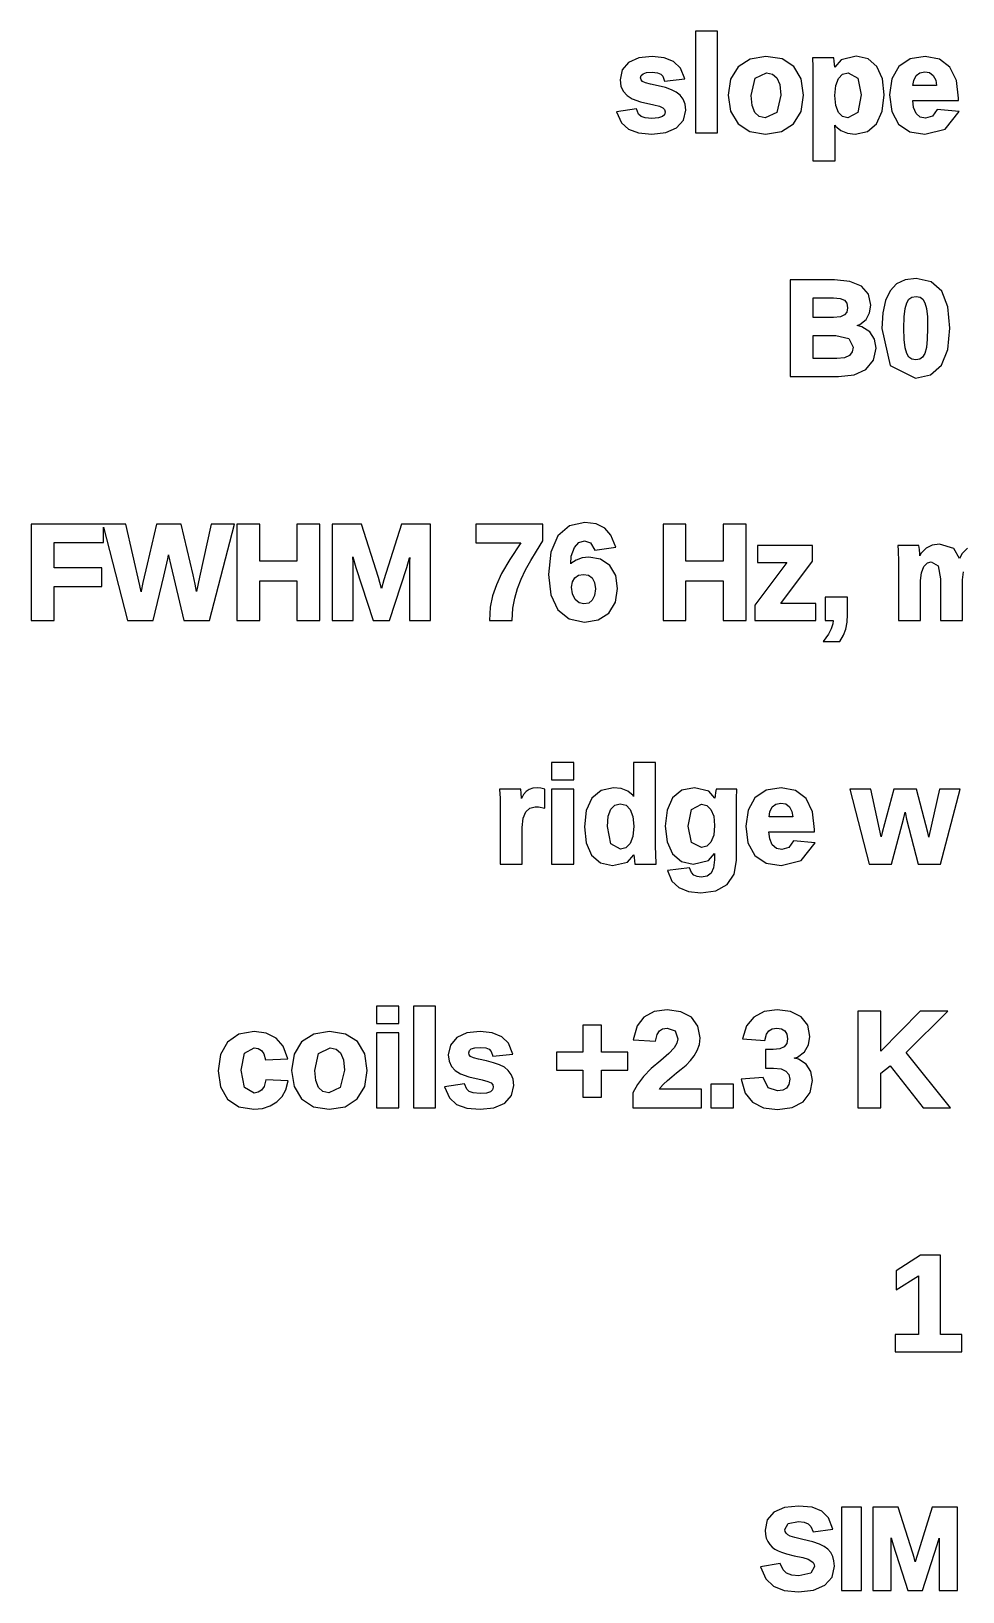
# Model space of a CAD drawing. Header units: metres. Extents: x 7 to 143, y 7 to 53.
# Drawn here: x 7.32 to 34.07, y 8.08 to 52.89 of the extents above; entities that cross this region are included whole.
import ezdxf

# ---------------------------------------------------------------- set-up
doc = ezdxf.new("R2010")
doc.units = ezdxf.units.M

msp = doc.modelspace()

# ---------------------------------------------------------------- linework, layer by layer
for p, q in [((27.0259, 52.8939), (26.3923, 52.8939)), ((26.3923, 52.8939), (26.3923, 49.9761)), ((27.0259, 49.9761), (27.0259, 52.8939)), ((24.4734, 51.9973), (24.2876, 51.7825)), ((24.7647, 52.1282), (24.4734, 51.9973)), ((25.1466, 52.1707), (24.7647, 52.1282)), ((25.4897, 52.1338), (25.1466, 52.1707)), ((25.7641, 52.0206), (25.4897, 52.1338)), ((25.9596, 51.8325), (25.7641, 52.0206)), ((27.9609, 52.0952), (27.6145, 51.8704)), ((28.4163, 52.1692), (27.9609, 52.0952)), ((28.878, 52.0978), (28.4163, 52.1692)), ((29.2214, 51.88), (28.878, 52.0978)), ((30.3626, 52.1306), (29.7493, 52.1306)), ((29.7493, 52.1306), (29.7635, 51.8693)), ((30.3789, 52.0362), (30.3626, 52.1306)), ((30.3865, 51.9492), (30.3789, 52.0362)), ((30.5786, 52.0749), (30.3906, 51.8655)), ((31.0074, 52.1755), (30.5786, 52.0749)), ((31.3495, 52.1013), (31.0074, 52.1755)), ((31.6053, 51.8784), (31.3495, 52.1013)), ((32.5563, 52.0977), (32.2324, 51.8801)), ((32.9864, 52.1693), (32.5563, 52.0977)), ((33.397, 52.0921), (32.9864, 52.1693)), ((33.7017, 51.8576), (33.397, 52.0921)), ((24.2876, 51.7825), (24.2263, 51.4999)), ((24.8183, 51.5543), (24.8356, 51.6255)), ((24.8311, 51.4983), (24.8183, 51.5543)), ((24.8356, 51.6255), (24.8872, 51.6724)), ((24.8872, 51.6724), (24.9897, 51.7038)), ((24.9897, 51.7038), (25.1462, 51.7152)), ((25.1462, 51.7152), (25.3024, 51.7008)), ((25.3024, 51.7008), (25.4007, 51.6614)), ((25.4007, 51.6614), (25.4586, 51.5994)), ((25.4586, 51.5994), (25.5079, 51.4628)), ((26.0859, 51.5232), (25.9596, 51.8325)), ((27.6145, 51.8704), (27.3983, 51.5154)), ((27.9885, 51.0519), (28.1028, 51.5431)), ((28.1028, 51.5431), (28.4305, 51.6997)), ((28.4305, 51.6997), (28.6023, 51.6644)), ((28.6023, 51.6644), (28.73, 51.5565)), ((28.73, 51.5565), (28.8122, 51.3591)), ((29.4312, 51.5268), (29.2214, 51.88)), ((29.7635, 51.8693), (29.7673, 51.6078)), ((29.7673, 51.6078), (29.7673, 49.1692)), ((30.3906, 51.8655), (30.3865, 51.9492)), ((30.4206, 51.3333), (30.4992, 51.5403)), ((30.4992, 51.5403), (30.6198, 51.6623)), ((30.6198, 51.6623), (30.775, 51.7008)), ((30.775, 51.7008), (31.0551, 51.5484)), ((31.0551, 51.5484), (31.1542, 51.0627)), ((31.7611, 51.5267), (31.6053, 51.8784)), ((32.2324, 51.8801), (32.0324, 51.5293)), ((32.6594, 51.4794), (32.7286, 51.6193)), ((32.7286, 51.6193), (32.8335, 51.703)), ((32.8335, 51.703), (32.9782, 51.7315)), ((32.9782, 51.7315), (33.1158, 51.7045)), ((33.1158, 51.7045), (33.2202, 51.625)), ((33.2202, 51.625), (33.2934, 51.4863)), ((33.8856, 51.4779), (33.7017, 51.8576)), ((24.2263, 51.4999), (24.249, 51.3194)), ((24.249, 51.3194), (24.3174, 51.1688)), ((24.3174, 51.1688), (24.4285, 51.047)), ((24.8708, 51.4538), (24.8311, 51.4983)), ((24.9555, 51.4126), (24.8708, 51.4538)), ((25.0977, 51.3754), (24.9555, 51.4126)), ((25.3251, 51.3253), (25.0977, 51.3754)), ((25.5283, 51.2731), (25.3251, 51.3253)), ((25.5079, 51.4628), (26.0859, 51.5232)), ((25.7021, 51.2142), (25.5283, 51.2731)), ((25.8415, 51.143), (25.7021, 51.2142)), ((25.9518, 51.0536), (25.8415, 51.143)), ((27.3983, 51.5154), (27.3272, 51.0553)), ((28.8122, 51.3591), (28.8406, 51.0587)), ((29.4999, 51.055), (29.4312, 51.5268)), ((30.3934, 51.0477), (30.4206, 51.3333)), ((31.8119, 51.0628), (31.7611, 51.5267)), ((32.0324, 51.5293), (31.967, 51.063)), ((32.639, 51.335), (32.6594, 51.4794)), ((33.3195, 51.335), (32.639, 51.335)), ((33.2934, 51.4863), (33.3195, 51.335)), ((33.9453, 50.9689), (33.8856, 51.4779)), ((24.6949, 50.6642), (24.1224, 50.5784)), ((24.4285, 51.047), (24.5779, 50.952)), ((24.5779, 50.952), (24.8172, 50.8692)), ((24.7607, 50.513), (24.6949, 50.6642)), ((24.8172, 50.8692), (25.1973, 50.7827)), ((25.1973, 50.7827), (25.3608, 50.7397)), ((25.3608, 50.7397), (25.459, 50.6926)), ((25.459, 50.6926), (25.5056, 50.6413)), ((25.5056, 50.6413), (25.5206, 50.577)), ((26.0384, 50.9405), (25.9518, 51.0536)), ((26.094, 50.7988), (26.0384, 50.9405)), ((26.1125, 50.6231), (26.094, 50.7988)), ((27.3272, 51.0553), (27.3983, 50.5935)), ((28.0167, 50.7647), (27.9885, 51.0519)), ((28.0988, 50.5612), (28.0167, 50.7647)), ((28.8406, 51.0587), (28.725, 50.5632)), ((29.4279, 50.5921), (29.4999, 51.055)), ((30.4206, 50.7647), (30.3934, 51.0477)), ((30.499, 50.562), (30.4206, 50.7647)), ((31.1542, 51.0627), (31.054, 50.5628)), ((31.7589, 50.5934), (31.8119, 51.0628)), ((31.967, 51.063), (32.0313, 50.5838)), ((32.6543, 50.7006), (32.6332, 50.9008)), ((32.6332, 50.9008), (33.9453, 50.9008)), ((32.7298, 50.5286), (32.6543, 50.7006)), ((33.3371, 50.6424), (33.2048, 50.45)), ((33.9617, 50.5882), (33.3371, 50.6424)), ((33.9453, 50.9008), (33.9453, 50.9689)), ((24.1224, 50.5784), (24.2659, 50.2631)), ((24.2659, 50.2631), (24.468, 50.0784)), ((24.829, 50.4457), (24.7607, 50.513)), ((24.9462, 50.4059), (24.829, 50.4457)), ((25.1429, 50.3915), (24.9462, 50.4059)), ((25.3269, 50.405), (25.1429, 50.3915)), ((25.4433, 50.4424), (25.3269, 50.405)), ((25.5013, 50.4975), (25.4433, 50.4424)), ((25.5206, 50.577), (25.5013, 50.4975)), ((25.8477, 50.1166), (26.0467, 50.3362)), ((26.0467, 50.3362), (26.1125, 50.6231)), ((27.3983, 50.5935), (27.6144, 50.2374)), ((27.6144, 50.2374), (27.9578, 50.0118)), ((28.2258, 50.4434), (28.0988, 50.5612)), ((28.3935, 50.4053), (28.2258, 50.4434)), ((28.725, 50.5632), (28.3935, 50.4053)), ((28.8601, 50.0114), (29.2088, 50.2362)), ((29.2088, 50.2362), (29.4279, 50.5921)), ((30.4008, 50.0074), (30.3986, 50.1913)), ((30.3986, 50.1913), (30.4177, 50.1627)), ((30.6185, 50.4433), (30.499, 50.562)), ((30.7709, 50.4059), (30.6185, 50.4433)), ((31.054, 50.5628), (30.7709, 50.4059)), ((31.3297, 50.0118), (31.5964, 50.2373)), ((31.5964, 50.2373), (31.7589, 50.5934)), ((32.0313, 50.5838), (32.2282, 50.2279)), ((32.2282, 50.2279), (32.5495, 50.0093)), ((32.846, 50.4297), (32.7298, 50.5286)), ((33.0035, 50.3965), (32.846, 50.4297)), ((33.2048, 50.45), (33.0035, 50.3965)), ((33.5628, 50.0834), (33.9617, 50.5882)), ((24.468, 50.0784), (24.7581, 49.9724)), ((24.7581, 49.9724), (25.1434, 49.9379)), ((25.1434, 49.9379), (25.5402, 49.9818)), ((25.5402, 49.9818), (25.8477, 50.1166)), ((26.3923, 49.9761), (27.0259, 49.9761)), ((27.9578, 50.0118), (28.405, 49.9375)), ((28.405, 49.9375), (28.8601, 50.0114)), ((30.4008, 49.1692), (30.4008, 50.0074)), ((30.4177, 50.1627), (30.5711, 50.0386)), ((30.5711, 50.0386), (30.7587, 49.9628)), ((30.7587, 49.9628), (30.9759, 49.9376)), ((30.9759, 49.9376), (31.3297, 50.0118)), ((32.5495, 50.0093), (32.9803, 49.9371)), ((32.9803, 49.9371), (33.5628, 50.0834)), ((29.7673, 49.1692), (30.4008, 49.1692)), ((30.3877, 45.7515), (29.1106, 45.7515)), ((29.1106, 45.7515), (29.1106, 42.9761)), ((30.8278, 45.708), (30.3877, 45.7515)), ((31.1563, 45.5734), (30.8278, 45.708)), ((32.4191, 45.754), (32.1698, 45.6384)), ((32.7332, 45.792), (32.4191, 45.754)), ((33.1657, 45.7016), (32.7332, 45.792)), ((31.3615, 45.3445), (31.1563, 45.5734)), ((31.4291, 45.0309), (31.3615, 45.3445)), ((31.9816, 45.4416), (31.8499, 45.1652)), ((32.1698, 45.6384), (31.9816, 45.4416)), ((32.6041, 45.2534), (32.7271, 45.2729)), ((32.7271, 45.2729), (32.842, 45.2538)), ((33.4684, 45.4267), (33.1657, 45.7016)), ((33.6403, 44.979), (33.4684, 45.4267)), ((29.7707, 44.673), (29.7707, 45.2356)), ((29.7707, 45.2356), (30.3563, 45.2356)), ((30.3563, 45.2356), (30.545, 45.2176)), ((30.545, 45.2176), (30.6694, 45.1679)), ((30.6694, 45.1679), (30.739, 45.0854)), ((30.7406, 44.8299), (30.6754, 44.7462)), ((30.739, 45.0854), (30.7635, 44.9534)), ((30.7635, 44.9534), (30.7406, 44.8299)), ((31.3949, 44.8031), (31.4291, 45.0309)), ((31.8499, 45.1652), (31.7723, 44.8077)), ((32.3891, 44.6902), (32.4148, 44.9299)), ((32.4148, 44.9299), (32.459, 45.0951)), ((32.459, 45.0951), (32.5204, 45.198)), ((32.5204, 45.198), (32.6041, 45.2534)), ((32.842, 45.2538), (32.9213, 45.1995)), ((32.9213, 45.1995), (32.9811, 45.0968)), ((32.9811, 45.0968), (33.0254, 44.9308)), ((33.0254, 44.9308), (33.0518, 44.6904)), ((33.6965, 44.3646), (33.6403, 44.979)), ((30.3601, 44.673), (29.7707, 44.673)), ((30.5543, 44.6925), (30.3601, 44.673)), ((30.6754, 44.7462), (30.5543, 44.6925)), ((31.0413, 44.442), (31.1178, 44.4694)), ((31.1736, 44.4097), (31.0413, 44.442)), ((31.1178, 44.4694), (31.2913, 44.6124)), ((31.3981, 44.2653), (31.1736, 44.4097)), ((31.2913, 44.6124), (31.3949, 44.8031)), ((31.7723, 44.8077), (31.7465, 44.3607)), ((32.3804, 44.3645), (32.3891, 44.6902)), ((32.3896, 44.042), (32.3804, 44.3645)), ((33.0608, 44.3646), (33.0516, 44.0504)), ((33.0518, 44.6904), (33.0608, 44.3646)), ((33.6371, 43.757), (33.6965, 44.3646)), ((29.7707, 43.492), (29.7707, 44.159)), ((29.7707, 44.159), (30.4251, 44.159)), ((30.4251, 44.159), (30.8006, 44.0718)), ((30.8006, 44.0718), (30.918, 43.8261)), ((31.5371, 44.0548), (31.3981, 44.2653)), ((31.583, 43.7885), (31.5371, 44.0548)), ((31.7465, 44.3607), (31.983, 43.2982)), ((32.4167, 43.8017), (32.3896, 44.042)), ((33.0516, 44.0504), (33.0245, 43.8121)), ((30.4492, 43.492), (29.7707, 43.492)), ((30.6717, 43.5153), (30.4492, 43.492)), ((30.8136, 43.58), (30.6717, 43.5153)), ((30.892, 43.6827), (30.8136, 43.58)), ((30.918, 43.8261), (30.892, 43.6827)), ((31.5101, 43.4434), (31.583, 43.7885)), ((32.4619, 43.635), (32.4167, 43.8017)), ((32.5225, 43.5321), (32.4619, 43.635)), ((32.6031, 43.4776), (32.5225, 43.5321)), ((32.7194, 43.4585), (32.6031, 43.4776)), ((32.8346, 43.4786), (32.7194, 43.4585)), ((32.9164, 43.5363), (32.8346, 43.4786)), ((32.9788, 43.6435), (32.9164, 43.5363)), ((33.0245, 43.8121), (32.9788, 43.6435)), ((33.4557, 43.3081), (33.6371, 43.757)), ((30.5021, 42.9761), (30.9457, 43.0272)), ((30.9457, 43.0272), (31.2896, 43.1846)), ((31.2896, 43.1846), (31.5101, 43.4434)), ((31.983, 43.2982), (32.7092, 42.9356)), ((32.7092, 42.9356), (33.1464, 43.0294)), ((33.1464, 43.0294), (33.4557, 43.3081)), ((29.1106, 42.9761), (30.5021, 42.9761)), ((10.0365, 38.7436), (7.31523, 38.7436)), ((7.31523, 38.7436), (7.31523, 35.9683)), ((9.38806, 38.2107), (9.38806, 38.6511)), ((9.38806, 38.6511), (10.0792, 35.9683)), ((10.4327, 36.9763), (10.0365, 38.7436)), ((10.9137, 38.7436), (10.6458, 37.5938)), ((11.6195, 38.7436), (10.9137, 38.7436)), ((11.9668, 37.2803), (11.6195, 38.7436)), ((12.4834, 38.7436), (12.1522, 37.2162)), ((12.439, 35.9683), (13.156, 38.7436)), ((13.156, 38.7436), (12.4834, 38.7436)), ((13.8797, 38.7436), (13.2195, 38.7436)), ((13.2195, 38.7436), (13.2195, 35.9683)), ((13.8797, 37.6784), (13.8797, 38.7436)), ((15.6057, 38.7436), (14.9455, 38.7436)), ((14.9455, 38.7436), (14.9455, 37.6784)), ((15.6057, 35.9683), (15.6057, 38.7436)), ((16.7987, 38.7436), (15.9622, 38.7436)), ((15.9622, 38.7436), (15.9622, 35.9683)), ((17.2885, 37.2119), (16.7987, 38.7436)), ((17.9483, 38.7436), (17.4452, 37.1375)), ((18.7812, 38.7436), (17.9483, 38.7436)), ((18.7812, 35.9683), (18.7812, 38.7436)), ((22.0125, 38.7436), (20.0878, 38.7436)), ((20.0878, 38.7436), (20.0878, 38.205)), ((22.0125, 38.2558), (22.0125, 38.7436)), ((22.7721, 38.6892), (22.4411, 38.402)), ((23.2161, 38.7841), (22.7721, 38.6892)), ((23.5367, 38.7446), (23.2161, 38.7841)), ((23.7856, 38.6241), (23.5367, 38.7446)), ((23.9657, 38.4187), (23.7856, 38.6241)), ((26.1204, 38.7436), (25.4602, 38.7436)), ((25.4602, 38.7436), (25.4602, 35.9683)), ((26.1204, 37.6784), (26.1204, 38.7436)), ((27.8463, 38.7436), (27.1862, 38.7436)), ((27.1862, 38.7436), (27.1862, 37.6784)), ((27.8463, 35.9683), (27.8463, 38.7436)), ((7.97539, 37.4828), (7.97539, 38.2107)), ((7.97539, 38.2107), (9.38806, 38.2107)), ((20.0878, 38.205), (21.3738, 38.205)), ((21.3738, 38.205), (21.0571, 37.7276)), ((21.8298, 37.9636), (22.0125, 38.2558)), ((22.4411, 38.402), (22.2406, 37.9342)), ((22.9139, 38.0715), (23.0428, 38.2141)), ((23.0428, 38.2141), (23.2059, 38.2598)), ((23.2059, 38.2598), (23.3795, 38.2042)), ((23.3795, 38.2042), (23.5036, 37.9939)), ((24.1031, 38.0776), (23.9657, 38.4187)), ((29.7535, 38.1227), (28.1763, 38.1227)), ((28.1763, 38.1227), (28.1763, 37.6372)), ((29.7535, 37.6744), (29.7535, 38.1227)), ((32.8123, 38.1227), (32.2051, 38.1227)), ((32.2051, 38.1227), (32.2138, 37.9806)), ((32.8235, 38.0107), (32.8123, 38.1227)), ((33.192, 38.1344), (33.0154, 38.0473)), ((33.4013, 38.1636), (33.192, 38.1344)), ((33.8092, 38.0428), (33.4013, 38.1636)), ((11.1203, 37.2471), (11.2358, 37.7478)), ((11.2358, 37.7478), (11.2587, 37.8592)), ((11.2587, 37.8592), (11.2628, 37.8357)), ((11.2628, 37.8357), (11.3243, 37.5547)), ((14.9455, 37.6784), (13.8797, 37.6784)), ((16.5596, 37.6404), (16.5555, 37.8)), ((16.5555, 37.8), (16.6422, 37.4961)), ((18.1011, 37.4959), (18.1836, 37.7757)), ((18.1836, 37.7757), (18.1858, 37.7839)), ((18.1839, 37.6953), (18.1837, 37.6399)), ((18.1847, 37.7511), (18.1839, 37.6953)), ((18.1858, 37.7839), (18.1847, 37.7511)), ((21.0571, 37.7276), (20.8224, 37.3238)), ((21.5159, 37.4263), (21.6647, 37.6921)), ((21.6647, 37.6921), (21.8298, 37.9636)), ((22.2406, 37.9342), (22.175, 37.294)), ((22.8102, 37.6028), (22.8273, 37.8171)), ((22.962, 37.7094), (22.8152, 37.6091)), ((22.8273, 37.8171), (22.9139, 38.0715)), ((23.1356, 37.7705), (22.962, 37.7094)), ((23.3302, 37.7909), (23.1356, 37.7705)), ((23.6693, 37.7308), (23.3302, 37.7909)), ((23.5036, 37.9939), (24.1031, 38.0776)), ((23.9338, 37.5473), (23.6693, 37.7308)), ((27.1862, 37.6784), (26.1204, 37.6784)), ((28.8426, 36.4575), (29.7535, 37.6744)), ((32.2138, 37.9806), (32.2187, 37.8813)), ((32.2187, 37.8813), (32.2222, 37.763)), ((32.2222, 37.763), (32.2234, 37.6128)), ((32.8322, 37.883), (32.8235, 38.0107)), ((32.8348, 37.8338), (32.8322, 37.883)), ((32.8696, 37.8976), (32.8348, 37.8338)), ((33.0154, 38.0473), (32.8696, 37.8976)), ((33.052, 37.6263), (33.1647, 37.6581)), ((33.1647, 37.6581), (33.3603, 37.5448)), ((33.9742, 37.7558), (33.8092, 38.0428)), ((34.0549, 37.9003), (33.9742, 37.7558)), ((34.2016, 38.0495), (34.0549, 37.9003)), ((9.34439, 37.4828), (7.97539, 37.4828)), ((9.34439, 36.9499), (9.34439, 37.4828)), ((10.6458, 37.5938), (10.5257, 37.0627)), ((10.8222, 35.9683), (11.1203, 37.2471)), ((11.3243, 37.5547), (11.6961, 35.9683)), ((12.0208, 37.0188), (11.9668, 37.2803)), ((12.1522, 37.2162), (12.058, 36.8073)), ((16.5596, 35.9683), (16.5596, 37.6404)), ((16.6422, 37.4961), (17.1359, 35.9683)), ((17.3307, 37.0662), (17.2885, 37.2119)), ((17.6074, 35.9683), (18.1011, 37.4959)), ((18.1837, 37.6399), (18.1837, 35.9683)), ((20.8224, 37.3238), (20.6747, 36.9984)), ((21.3875, 37.1594), (21.5159, 37.4263)), ((22.175, 37.294), (22.2398, 36.7093)), ((22.8152, 37.6091), (22.8102, 37.6028)), ((22.8598, 37.0856), (22.9288, 37.1992)), ((22.9288, 37.1992), (23.035, 37.2718)), ((23.035, 37.2718), (23.1745, 37.2966)), ((23.1745, 37.2966), (23.319, 37.2701)), ((23.319, 37.2701), (23.4255, 37.1931)), ((24.1008, 37.2608), (23.9338, 37.5473)), ((24.1556, 36.8934), (24.1008, 37.2608)), ((29.015, 37.6372), (28.0984, 36.4128)), ((28.1763, 37.6372), (29.015, 37.6372)), ((32.2234, 37.6128), (32.2234, 35.9683)), ((32.857, 37.1169), (32.8813, 37.3451)), ((32.8813, 37.3451), (32.9514, 37.5193)), ((32.9514, 37.5193), (33.052, 37.6263)), ((33.3603, 37.5448), (33.4329, 37.1661)), ((34.0627, 37.1409), (34.0933, 37.3678)), ((7.97539, 36.9499), (9.34439, 36.9499)), ((7.97539, 35.9683), (7.97539, 36.9499)), ((10.4705, 36.7956), (10.4327, 36.9763)), ((10.4746, 36.8161), (10.4705, 36.7956)), ((10.5257, 37.0627), (10.4746, 36.8161)), ((12.058, 36.8073), (12.0208, 37.0188)), ((13.8797, 37.1151), (14.9455, 37.1151)), ((13.8797, 35.9683), (13.8797, 37.1151)), ((14.9455, 37.1151), (14.9455, 35.9683)), ((17.3758, 36.8885), (17.3307, 37.0662)), ((17.4452, 37.1375), (17.3758, 36.8885)), ((20.6747, 36.9984), (20.5661, 36.6779)), ((21.2015, 36.6116), (21.282, 36.8889)), ((21.282, 36.8889), (21.3875, 37.1594)), ((22.8359, 36.9346), (22.8598, 37.0856)), ((22.8617, 36.7364), (22.8359, 36.9346)), ((23.4255, 37.1931), (23.4948, 37.0638)), ((23.4948, 37.0638), (23.5191, 36.8783)), ((23.5191, 36.8783), (23.4958, 36.6915)), ((24.093, 36.4947), (24.1556, 36.8934)), ((26.1204, 37.1151), (27.1862, 37.1151)), ((26.1204, 35.9683), (26.1204, 37.1151)), ((27.1862, 37.1151), (27.1862, 35.9683)), ((32.857, 35.9683), (32.857, 37.1169)), ((33.4329, 37.1661), (33.4329, 35.9683)), ((34.0627, 35.9683), (34.0627, 37.1409)), ((20.4992, 36.3537), (20.4736, 35.9683)), ((20.5661, 36.6779), (20.4992, 36.3537)), ((21.1307, 35.9683), (21.1505, 36.3232)), ((21.1505, 36.3232), (21.2015, 36.6116)), ((22.2398, 36.7093), (22.4383, 36.28)), ((22.9372, 36.5796), (22.8617, 36.7364)), ((23.0487, 36.4801), (22.9372, 36.5796)), ((23.1888, 36.4473), (23.0487, 36.4801)), ((23.3267, 36.4748), (23.1888, 36.4473)), ((23.4291, 36.5564), (23.3267, 36.4748)), ((23.4958, 36.6915), (23.4291, 36.5564)), ((23.9023, 36.1873), (24.093, 36.4947)), ((28.0984, 36.4128), (28.0984, 35.9683)), ((29.8465, 36.4575), (28.8426, 36.4575)), ((29.8465, 35.9683), (29.8465, 36.4575)), ((30.7619, 36.6474), (30.1131, 36.6474)), ((30.1131, 36.6474), (30.1131, 35.9683)), ((30.7619, 36.1422), (30.7619, 36.6474)), ((7.31523, 35.9683), (7.97539, 35.9683)), ((10.0792, 35.9683), (10.8222, 35.9683)), ((11.6961, 35.9683), (12.439, 35.9683)), ((13.2195, 35.9683), (13.8797, 35.9683)), ((14.9455, 35.9683), (15.6057, 35.9683)), ((15.9622, 35.9683), (16.5596, 35.9683)), ((17.1359, 35.9683), (17.6074, 35.9683)), ((18.1837, 35.9683), (18.7812, 35.9683)), ((20.4736, 35.9683), (21.1307, 35.9683)), ((22.4383, 36.28), (22.7653, 36.0165)), ((22.7653, 36.0165), (23.2041, 35.9295)), ((23.2041, 35.9295), (23.5992, 35.9933)), ((23.5992, 35.9933), (23.9023, 36.1873)), ((25.4602, 35.9683), (26.1204, 35.9683)), ((27.1862, 35.9683), (27.8463, 35.9683)), ((28.0984, 35.9683), (29.8465, 35.9683)), ((30.1131, 35.9683), (30.3518, 35.9683)), ((30.3414, 35.8807), (30.2916, 35.7322)), ((30.3518, 35.9683), (30.3414, 35.8807)), ((30.7117, 35.7274), (30.7495, 35.9228)), ((30.7495, 35.9228), (30.7619, 36.1422)), ((32.2234, 35.9683), (32.857, 35.9683)), ((33.4329, 35.9683), (34.0627, 35.9683)), ((30.2144, 35.584), (30.0581, 35.3663)), ((30.2916, 35.7322), (30.2144, 35.584)), ((30.5352, 35.3663), (30.6453, 35.5507)), ((30.6453, 35.5507), (30.7117, 35.7274)), ((30.0581, 35.3663), (30.5352, 35.3663)), ((22.8953, 31.8939), (22.2617, 31.8939)), ((22.2617, 31.8939), (22.2617, 31.4008)), ((22.8953, 31.4008), (22.8953, 31.8939)), ((25.2491, 31.8939), (24.6156, 31.8939)), ((24.6156, 31.8939), (24.6156, 31.0936)), ((25.2491, 29.4742), (25.2491, 31.8939)), ((22.2617, 31.4008), (22.8953, 31.4008)), ((21.3729, 31.1306), (20.7656, 31.1306)), ((20.7656, 31.1306), (20.7741, 30.9839)), ((20.7741, 30.9839), (20.779, 30.8788)), ((21.384, 31.0154), (21.3729, 31.1306)), ((21.3926, 30.8754), (21.384, 31.0154)), ((21.457, 30.9753), (21.3934, 30.8578)), ((21.5311, 31.0611), (21.457, 30.9753)), ((21.6199, 31.1228), (21.5311, 31.0611)), ((21.7261, 31.159), (21.6199, 31.1228)), ((21.8511, 31.1706), (21.7261, 31.159)), ((21.9532, 31.1628), (21.8511, 31.1706)), ((22.0667, 31.1294), (21.9532, 31.1628)), ((22.0667, 30.5862), (22.0667, 31.1294)), ((22.8953, 31.1306), (22.2617, 31.1306)), ((22.2617, 31.1306), (22.2617, 28.9761)), ((22.8953, 28.9761), (22.8953, 31.1306)), ((23.6873, 31.0954), (23.4201, 30.8714)), ((24.0423, 31.1691), (23.6873, 31.0954)), ((24.2603, 31.1447), (24.0423, 31.1691)), ((24.4471, 31.0711), (24.2603, 31.1447)), ((24.5994, 30.9479), (24.4471, 31.0711)), ((24.6176, 30.9202), (24.5994, 30.9479)), ((24.6156, 31.0936), (24.6176, 30.9202)), ((26.0049, 31.0986), (25.7372, 30.8783)), ((26.3694, 31.1716), (26.0049, 31.0986)), ((26.7749, 31.0727), (26.3694, 31.1716)), ((26.9532, 30.8677), (26.7749, 31.0727)), ((26.9574, 30.9344), (26.9532, 30.8677)), ((26.9664, 31.0315), (26.9574, 30.9344)), ((26.9829, 31.1306), (26.9664, 31.0315)), ((27.5823, 31.1306), (26.9829, 31.1306)), ((27.5718, 30.8586), (27.5823, 31.1306)), ((28.4257, 31.0977), (28.1018, 30.8801)), ((28.8558, 31.1693), (28.4257, 31.0977)), ((29.2664, 31.0921), (28.8558, 31.1693)), ((29.571, 30.8576), (29.2664, 31.0921)), ((31.4325, 31.1306), (30.8262, 31.1306)), ((30.8262, 31.1306), (31.3838, 28.9761)), ((31.7282, 29.7568), (31.4325, 31.1306)), ((32.0885, 31.1306), (31.7555, 29.8847)), ((32.7371, 31.1306), (32.0885, 31.1306)), ((33.0622, 29.885), (32.7371, 31.1306)), ((33.4008, 31.1306), (33.0958, 29.7716)), ((33.9994, 31.1306), (33.4008, 31.1306)), ((33.4339, 28.9761), (33.9994, 31.1306)), ((20.779, 30.8788), (20.7826, 30.7522)), ((20.7826, 30.7522), (20.7838, 30.5979)), ((20.7838, 30.5979), (20.7838, 28.9761)), ((21.3934, 30.8578), (21.3926, 30.8754)), ((21.4441, 30.3002), (21.5203, 30.4833)), ((21.5203, 30.4833), (21.6355, 30.588)), ((21.6355, 30.588), (21.7928, 30.6239)), ((21.7928, 30.6239), (21.8892, 30.6174)), ((21.8892, 30.6174), (22.0667, 30.5862)), ((23.2576, 30.5177), (23.2045, 30.0516)), ((23.4201, 30.8714), (23.2576, 30.5177)), ((23.8865, 30.3519), (23.9588, 30.5546)), ((23.9588, 30.5546), (24.0726, 30.6669)), ((24.0726, 30.6669), (24.2345, 30.7045)), ((24.2345, 30.7045), (24.3997, 30.6656)), ((24.3997, 30.6656), (24.5193, 30.5484)), ((24.5193, 30.5484), (24.5963, 30.3473)), ((25.5767, 30.5298), (25.5243, 30.0705)), ((25.7372, 30.8783), (25.5767, 30.5298)), ((26.1821, 30.0705), (26.282, 30.55)), ((26.282, 30.55), (26.565, 30.7009)), ((26.565, 30.7009), (26.7181, 30.6642)), ((26.7181, 30.6642), (26.8375, 30.548)), ((26.8375, 30.548), (26.9157, 30.352)), ((27.569, 30.6059), (27.5718, 30.8586)), ((27.569, 29.0848), (27.569, 30.6059)), ((27.9018, 30.5293), (27.8364, 30.063)), ((28.1018, 30.8801), (27.9018, 30.5293)), ((28.5084, 30.335), (28.5288, 30.4794)), ((28.5288, 30.4794), (28.598, 30.6193)), ((28.598, 30.6193), (28.7029, 30.703)), ((28.7029, 30.703), (28.8476, 30.7315)), ((28.8476, 30.7315), (28.9852, 30.7045)), ((28.9852, 30.7045), (29.0896, 30.625)), ((29.0896, 30.625), (29.1628, 30.4863)), ((29.1628, 30.4863), (29.1889, 30.335)), ((29.755, 30.4779), (29.571, 30.8576)), ((29.8147, 29.9689), (29.755, 30.4779)), ((21.4174, 30.0318), (21.4441, 30.3002)), ((21.4174, 28.9761), (21.4174, 30.0318)), ((23.2045, 30.0516), (23.2549, 29.591)), ((23.8616, 30.0543), (23.8865, 30.3519)), ((23.9605, 29.5599), (23.8616, 30.0543)), ((24.623, 30.0648), (24.5951, 29.7738)), ((24.5963, 30.3473), (24.623, 30.0648)), ((25.5243, 30.0705), (25.5752, 29.6137)), ((26.2809, 29.601), (26.1821, 30.0705)), ((26.9157, 30.352), (26.9428, 30.0817)), ((26.9428, 30.0817), (26.9157, 29.8043)), ((27.8364, 30.063), (27.9007, 29.5838)), ((29.1889, 30.335), (28.5084, 30.335)), ((32.0249, 28.9761), (32.3653, 30.2635)), ((32.3653, 30.2635), (32.4123, 30.4657)), ((32.4123, 30.4657), (32.4222, 30.4169)), ((32.4222, 30.4169), (32.4562, 30.2674)), ((32.4562, 30.2674), (32.7927, 28.9761)), ((23.2549, 29.591), (23.409, 29.2381)), ((24.5951, 29.7738), (24.5146, 29.5658)), ((25.5752, 29.6137), (25.7312, 29.2687)), ((26.5612, 29.4532), (26.2809, 29.601)), ((26.8375, 29.6061), (26.7173, 29.4901)), ((26.9157, 29.8043), (26.8375, 29.6061)), ((27.9007, 29.5838), (28.0976, 29.2279)), ((28.5237, 29.7006), (28.5026, 29.9008)), ((28.5026, 29.9008), (29.8147, 29.9008)), ((28.5992, 29.5286), (28.5237, 29.7006)), ((29.2065, 29.6424), (29.0742, 29.45)), ((29.8311, 29.5882), (29.2065, 29.6424)), ((29.4322, 29.0834), (29.8311, 29.5882)), ((29.8147, 29.9008), (29.8147, 29.9689)), ((31.7555, 29.8847), (31.7282, 29.7568)), ((33.0924, 29.7557), (33.0622, 29.885)), ((33.0958, 29.7716), (33.0924, 29.7557)), ((23.409, 29.2381), (23.6633, 29.0121)), ((24.2379, 29.406), (23.9605, 29.5599)), ((24.3924, 29.4442), (24.2379, 29.406)), ((24.5146, 29.5658), (24.3924, 29.4442)), ((24.4378, 29.036), (24.6242, 29.2436)), ((24.6242, 29.2436), (24.6301, 29.165)), ((24.6301, 29.165), (24.64, 29.0695)), ((25.2529, 29.269), (25.2491, 29.4742)), ((25.2668, 28.9761), (25.2529, 29.269)), ((25.7312, 29.2687), (25.9872, 29.0511)), ((26.7173, 29.4901), (26.5612, 29.4532)), ((26.7625, 29.0793), (26.9406, 29.2784)), ((26.9406, 29.2784), (26.9392, 29.2051)), ((26.9392, 29.2051), (26.9392, 29.0991)), ((28.0976, 29.2279), (28.4189, 29.0093)), ((28.7154, 29.4297), (28.5992, 29.5286)), ((28.8729, 29.3965), (28.7154, 29.4297)), ((29.0742, 29.45), (28.8729, 29.3965)), ((20.7838, 28.9761), (21.4174, 28.9761)), ((22.2617, 28.9761), (22.8953, 28.9761)), ((23.6633, 29.0121), (24.0051, 28.9369)), ((24.0051, 28.9369), (24.4378, 29.036)), ((24.64, 29.0695), (24.6555, 28.9761)), ((24.6555, 28.9761), (25.2668, 28.9761)), ((26.2256, 28.8714), (25.5887, 28.7966)), ((25.5887, 28.7966), (25.7151, 28.4904)), ((25.9872, 29.0511), (26.3289, 28.9787)), ((26.2814, 28.7345), (26.2256, 28.8714)), ((26.3464, 28.6645), (26.2814, 28.7345)), ((26.3289, 28.9787), (26.7625, 29.0793)), ((26.8463, 28.722), (26.7334, 28.6346)), ((26.9147, 28.8733), (26.8463, 28.722)), ((26.9392, 29.0991), (26.9147, 28.8733)), ((27.3049, 28.3882), (27.5044, 28.685)), ((27.5044, 28.685), (27.569, 29.0848)), ((28.4189, 29.0093), (28.8497, 28.9371)), ((28.8497, 28.9371), (29.4322, 29.0834)), ((31.3838, 28.9761), (32.0249, 28.9761)), ((32.7927, 28.9761), (33.4339, 28.9761)), ((25.7151, 28.4904), (25.9146, 28.3026)), ((25.9146, 28.3026), (26.1954, 28.1889)), ((26.4391, 28.6195), (26.3464, 28.6645)), ((26.5608, 28.6039), (26.4391, 28.6195)), ((26.7334, 28.6346), (26.5608, 28.6039)), ((26.9809, 28.2098), (27.3049, 28.3882)), ((26.1954, 28.1889), (26.5475, 28.1517)), ((26.5475, 28.1517), (26.9809, 28.2098)), ((17.8691, 24.8939), (17.2355, 24.8939)), ((17.2355, 24.8939), (17.2355, 24.4008)), ((17.8691, 24.4008), (17.8691, 24.8939)), ((18.9242, 24.8939), (18.2906, 24.8939)), ((18.2906, 24.8939), (18.2906, 21.9761)), ((18.9242, 21.9761), (18.9242, 24.8939)), ((25.2041, 24.7408), (24.9121, 24.5848)), ((25.5782, 24.7918), (25.2041, 24.7408)), ((25.9763, 24.7404), (25.5782, 24.7918)), ((26.2764, 24.5827), (25.9763, 24.7404)), ((28.3652, 24.7408), (28.0661, 24.5855)), ((28.7377, 24.7918), (28.3652, 24.7408)), ((29.1266, 24.7426), (28.7377, 24.7918)), ((29.4264, 24.5921), (29.1266, 24.7426)), ((31.7141, 24.7515), (31.054, 24.7515)), ((31.054, 24.7515), (31.054, 21.9761)), ((32.849, 24.7515), (31.7141, 23.6094)), ((31.7141, 23.6094), (31.7141, 24.7515)), ((32.4471, 23.5659), (33.6445, 24.7515)), ((33.6445, 24.7515), (32.849, 24.7515)), ((17.2355, 24.4008), (17.8691, 24.4008)), ((23.6915, 24.3565), (23.1624, 24.3565)), ((23.1624, 24.3565), (23.1624, 23.5818)), ((23.6915, 23.5818), (23.6915, 24.3565)), ((24.7138, 24.329), (24.6019, 23.9316)), ((24.9121, 24.5848), (24.7138, 24.329)), ((25.357, 24.1874), (25.4492, 24.2451)), ((25.4492, 24.2451), (25.5778, 24.2648)), ((25.5778, 24.2648), (25.8061, 24.1891)), ((26.4638, 24.3268), (26.2764, 24.5827)), ((26.525, 23.9914), (26.4638, 24.3268)), ((27.859, 24.3369), (27.7456, 23.9592)), ((28.0661, 24.5855), (27.859, 24.3369)), ((28.496, 24.187), (28.5961, 24.2452)), ((28.5961, 24.2452), (28.7285, 24.2654)), ((28.7285, 24.2654), (28.8663, 24.2446)), ((28.8663, 24.2446), (28.9608, 24.1858)), ((29.618, 24.3487), (29.4264, 24.5921)), ((29.6812, 24.0302), (29.618, 24.3487)), ((12.9524, 23.8693), (12.7498, 23.5109)), ((13.281, 24.095), (12.9524, 23.8693)), ((13.7167, 24.1691), (13.281, 24.095)), ((14.064, 24.1213), (13.7167, 24.1691)), ((14.3486, 23.9765), (14.064, 24.1213)), ((14.5544, 23.7455), (14.3486, 23.9765)), ((15.0827, 23.8704), (14.8665, 23.5154)), ((15.4291, 24.0952), (15.0827, 23.8704)), ((15.8845, 24.1692), (15.4291, 24.0952)), ((16.3462, 24.0978), (15.8845, 24.1692)), ((16.6896, 23.88), (16.3462, 24.0978)), ((16.8994, 23.5268), (16.6896, 23.88)), ((17.8691, 24.1306), (17.2355, 24.1306)), ((17.2355, 24.1306), (17.2355, 21.9761)), ((17.8691, 21.9761), (17.8691, 24.1306)), ((19.3532, 23.7825), (19.2919, 23.4999)), ((19.539, 23.9973), (19.3532, 23.7825)), ((19.8303, 24.1282), (19.539, 23.9973)), ((20.2122, 24.1707), (19.8303, 24.1282)), ((20.5553, 24.1338), (20.2122, 24.1707)), ((20.8296, 24.0206), (20.5553, 24.1338)), ((21.0252, 23.8325), (20.8296, 24.0206)), ((21.1515, 23.5232), (21.0252, 23.8325)), ((24.6019, 23.9316), (25.2422, 23.8954)), ((25.2422, 23.8954), (25.2931, 24.0884)), ((25.2931, 24.0884), (25.357, 24.1874)), ((25.8577, 23.8406), (25.7799, 23.706)), ((25.8061, 24.1891), (25.8818, 23.9633)), ((25.8818, 23.9633), (25.8577, 23.8406)), ((26.4462, 23.6287), (26.5052, 23.7996)), ((26.5052, 23.7996), (26.525, 23.9914)), ((27.7456, 23.9592), (28.3834, 23.9138)), ((28.3834, 23.9138), (28.4279, 24.0933)), ((28.4279, 24.0933), (28.496, 24.187)), ((29.0134, 23.8292), (28.9408, 23.7339)), ((28.9608, 24.1858), (29.0184, 24.0925)), ((29.0386, 23.9636), (29.0134, 23.8292)), ((29.0184, 24.0925), (29.0386, 23.9636)), ((29.521, 23.5831), (29.6414, 23.7835)), ((29.6414, 23.7835), (29.6812, 24.0302)), ((12.7498, 23.5109), (12.6835, 23.0419)), ((13.3451, 23.0628), (13.4416, 23.5474)), ((13.4416, 23.5474), (13.7154, 23.7)), ((13.7154, 23.7), (13.836, 23.6809)), ((13.836, 23.6809), (13.9287, 23.6216)), ((13.9287, 23.6216), (13.9925, 23.5269)), ((13.9925, 23.5269), (14.0409, 23.3546)), ((14.0409, 23.3546), (14.6859, 23.3865)), ((14.6859, 23.3865), (14.5544, 23.7455)), ((14.8665, 23.5154), (14.7955, 23.0553)), ((15.4568, 23.0519), (15.571, 23.5431)), ((15.571, 23.5431), (15.8987, 23.6997)), ((15.8987, 23.6997), (16.0705, 23.6644)), ((16.0705, 23.6644), (16.1982, 23.5565)), ((16.1982, 23.5565), (16.2804, 23.3591)), ((16.2804, 23.3591), (16.3089, 23.0587)), ((16.9682, 23.055), (16.8994, 23.5268)), ((19.2919, 23.4999), (19.3146, 23.3194)), ((19.3146, 23.3194), (19.3829, 23.1688)), ((19.8839, 23.5542), (19.9012, 23.6255)), ((19.8967, 23.4983), (19.8839, 23.5542)), ((19.9364, 23.4538), (19.8967, 23.4983)), ((19.9012, 23.6255), (19.9528, 23.6724)), ((20.0211, 23.4126), (19.9364, 23.4538)), ((19.9528, 23.6724), (20.0553, 23.7038)), ((20.1632, 23.3754), (20.0211, 23.4126)), ((20.0553, 23.7038), (20.2118, 23.7152)), ((20.3907, 23.3253), (20.1632, 23.3754)), ((20.2118, 23.7152), (20.368, 23.7008)), ((20.368, 23.7008), (20.4662, 23.6614)), ((20.5939, 23.2731), (20.3907, 23.3253)), ((20.4662, 23.6614), (20.5242, 23.5994)), ((20.5242, 23.5994), (20.5734, 23.4628)), ((20.5734, 23.4628), (21.1515, 23.5232)), ((23.1624, 23.5818), (22.4048, 23.5818)), ((22.4048, 23.5818), (22.4048, 23.0565)), ((24.4548, 23.5818), (23.6915, 23.5818)), ((24.4548, 23.0565), (24.4548, 23.5818)), ((25.3936, 23.3379), (25.1246, 23.104)), ((25.6306, 23.544), (25.3936, 23.3379)), ((25.7799, 23.706), (25.6306, 23.544)), ((26.1226, 23.2088), (26.2482, 23.3364)), ((26.2482, 23.3364), (26.3575, 23.4755)), ((26.3575, 23.4755), (26.4462, 23.6287)), ((28.6249, 23.6502), (28.4032, 23.6502)), ((28.4032, 23.6502), (28.4032, 23.1192)), ((28.8149, 23.6724), (28.6249, 23.6502)), ((28.9408, 23.7339), (28.8149, 23.6724)), ((29.2255, 23.4047), (29.327, 23.438)), ((29.3516, 23.3729), (29.2255, 23.4047)), ((29.327, 23.438), (29.521, 23.5831)), ((29.5687, 23.2289), (29.3516, 23.3729)), ((33.7201, 21.9761), (32.4471, 23.5659)), ((12.6835, 23.0419), (12.7495, 22.5827)), ((13.4436, 22.5625), (13.3451, 23.0628)), ((14.7955, 23.0553), (14.8665, 22.5935)), ((15.4849, 22.7647), (15.4568, 23.0519)), ((16.3089, 23.0587), (16.1932, 22.5632)), ((16.8961, 22.5921), (16.9682, 23.055)), ((19.3829, 23.1688), (19.4941, 23.047)), ((19.4941, 23.047), (19.6435, 22.952)), ((19.6435, 22.952), (19.8828, 22.8692)), ((19.8828, 22.8692), (20.2629, 22.7827)), ((20.7677, 23.2142), (20.5939, 23.2731)), ((20.9071, 23.143), (20.7677, 23.2142)), ((21.0173, 23.0536), (20.9071, 23.143)), ((21.104, 22.9405), (21.0173, 23.0536)), ((21.1596, 22.7988), (21.104, 22.9405)), ((22.4048, 23.0565), (23.1624, 23.0565)), ((23.1624, 23.0565), (23.1624, 22.2818)), ((23.6915, 23.0565), (24.4548, 23.0565)), ((23.6915, 22.2818), (23.6915, 23.0565)), ((24.9035, 22.8773), (24.7288, 22.6509)), ((25.1246, 23.104), (24.9035, 22.8773)), ((25.5853, 22.7668), (25.7108, 22.8723)), ((25.7108, 22.8723), (25.8452, 22.9796)), ((25.8452, 22.9796), (25.9852, 23.0907)), ((25.9852, 23.0907), (26.1226, 23.2088)), ((28.4032, 23.1192), (28.6367, 23.1192)), ((28.6367, 23.1192), (28.8493, 23.0965)), ((28.8493, 23.0965), (28.9919, 23.0332)), ((28.9919, 23.0332), (29.0732, 22.936)), ((29.0732, 22.936), (29.1011, 22.7997)), ((29.7047, 23.0226), (29.5687, 23.2289)), ((29.7496, 22.7683), (29.7047, 23.0226)), ((31.7141, 22.9774), (31.9856, 23.1849)), ((31.7141, 21.9761), (31.7141, 22.9774)), ((31.9856, 23.1849), (32.9309, 21.9761)), ((12.7495, 22.5827), (12.9508, 22.2314)), ((13.7228, 22.405), (13.4436, 22.5625)), ((13.8351, 22.4243), (13.7228, 22.405)), ((13.9329, 22.4856), (13.8351, 22.4243)), ((14.0052, 22.5894), (13.9329, 22.4856)), ((14.0574, 22.7862), (14.0052, 22.5894)), ((14.6948, 22.7568), (14.0574, 22.7862)), ((14.5203, 22.3036), (14.6256, 22.4915)), ((14.6256, 22.4915), (14.6948, 22.7568)), ((14.8665, 22.5935), (15.0826, 22.2374)), ((15.5671, 22.5612), (15.4849, 22.7647)), ((15.694, 22.4434), (15.5671, 22.5612)), ((15.8618, 22.4053), (15.694, 22.4434)), ((16.1932, 22.5632), (15.8618, 22.4053)), ((16.677, 22.2362), (16.8961, 22.5921)), ((19.7605, 22.6642), (19.188, 22.5784)), ((19.188, 22.5784), (19.3315, 22.2631)), ((19.8263, 22.513), (19.7605, 22.6642)), ((19.8945, 22.4457), (19.8263, 22.513)), ((20.0118, 22.4059), (19.8945, 22.4457)), ((20.2085, 22.3915), (20.0118, 22.4059)), ((20.2629, 22.7827), (20.4264, 22.7397)), ((20.5089, 22.4424), (20.3925, 22.405)), ((20.4264, 22.7397), (20.5246, 22.6926)), ((20.5668, 22.4975), (20.5089, 22.4424)), ((20.5246, 22.6926), (20.5712, 22.6413)), ((20.5862, 22.577), (20.5668, 22.4975)), ((20.5712, 22.6413), (20.5862, 22.577)), ((21.1123, 22.3362), (21.178, 22.6231)), ((21.178, 22.6231), (21.1596, 22.7988)), ((24.7288, 22.6509), (24.5942, 22.4094)), ((24.5942, 22.4094), (24.5942, 21.9761)), ((25.36, 22.5148), (25.3829, 22.5557)), ((26.5663, 22.5148), (25.36, 22.5148)), ((25.3829, 22.5557), (25.4731, 22.6618)), ((25.4731, 22.6618), (25.5853, 22.7668)), ((26.5663, 21.9761), (26.5663, 22.5148)), ((27.4841, 22.6553), (26.8354, 22.6553)), ((26.8354, 22.6553), (26.8354, 21.9761)), ((27.4841, 21.9761), (27.4841, 22.6553)), ((28.3394, 22.8537), (27.7008, 22.7978)), ((27.7008, 22.7978), (27.8171, 22.3992)), ((28.4802, 22.5528), (28.3394, 22.8537)), ((28.7518, 22.4665), (28.4802, 22.5528)), ((28.9017, 22.4873), (28.7518, 22.4665)), ((29.0106, 22.5481), (28.9017, 22.4873)), ((29.0776, 22.649), (29.0106, 22.5481)), ((29.1011, 22.7997), (29.0776, 22.649)), ((29.4851, 22.1483), (29.6841, 22.4147)), ((29.6841, 22.4147), (29.7496, 22.7683)), ((12.9508, 22.2314), (13.2769, 22.0102)), ((13.2769, 22.0102), (13.7081, 21.9378)), ((13.7081, 21.9378), (13.9564, 21.9614)), ((13.9564, 21.9614), (14.1788, 22.0325)), ((14.1788, 22.0325), (14.3696, 22.1479)), ((14.3696, 22.1479), (14.5203, 22.3036)), ((15.0826, 22.2374), (15.426, 22.0118)), ((15.426, 22.0118), (15.8732, 21.9375)), ((15.8732, 21.9375), (16.3283, 22.0114)), ((16.3283, 22.0114), (16.677, 22.2362)), ((17.2355, 21.9761), (17.8691, 21.9761)), ((18.2906, 21.9761), (18.9242, 21.9761)), ((19.3315, 22.2631), (19.5336, 22.0784)), ((19.5336, 22.0784), (19.8236, 21.9724)), ((19.8236, 21.9724), (20.209, 21.9379)), ((20.3925, 22.405), (20.2085, 22.3915)), ((20.209, 21.9379), (20.6058, 21.9818)), ((20.6058, 21.9818), (20.9133, 22.1166)), ((20.9133, 22.1166), (21.1123, 22.3362)), ((23.1624, 22.2818), (23.6915, 22.2818)), ((24.5942, 21.9761), (26.5663, 21.9761)), ((26.8354, 21.9761), (27.4841, 21.9761)), ((27.8171, 22.3992), (28.0322, 22.1408)), ((28.0322, 22.1408), (28.3478, 21.9835)), ((28.3478, 21.9835), (28.7494, 21.9321)), ((28.7494, 21.9321), (29.1679, 21.9852)), ((29.1679, 21.9852), (29.4851, 22.1483)), ((31.054, 21.9761), (31.7141, 21.9761)), ((32.9309, 21.9761), (33.7201, 21.9761)), ((32.8583, 17.7515), (32.1528, 17.2938)), ((33.4281, 17.7515), (32.8583, 17.7515)), ((33.4281, 15.473), (33.4281, 17.7515)), ((32.1528, 17.2938), (32.1528, 16.7569)), ((32.1528, 16.7569), (32.7946, 17.1575)), ((32.7946, 17.1575), (32.7946, 15.473)), ((32.7946, 15.473), (32.1319, 15.473)), ((32.1319, 15.473), (32.1319, 14.9761)), ((34.0414, 15.473), (33.4281, 15.473)), ((34.0414, 14.9761), (34.0414, 15.473)), ((32.1319, 14.9761), (34.0414, 14.9761)), ((28.6457, 10.3688), (28.4546, 10.1488)), ((28.9498, 10.5002), (28.6457, 10.3688)), ((29.355, 10.5428), (28.9498, 10.5002)), ((29.7399, 10.5084), (29.355, 10.5428)), ((30.0236, 10.4021), (29.7399, 10.5084)), ((30.2148, 10.2098), (30.0236, 10.4021)), ((31.1633, 10.5084), (30.5831, 10.5084)), ((30.5831, 10.5084), (30.5831, 8.11525)), ((31.1633, 8.11525), (31.1633, 10.5084)), ((32.2169, 10.5084), (31.4875, 10.5084)), ((31.4875, 10.5084), (31.4875, 8.11525)), ((32.6384, 9.19051), (32.2169, 10.5084)), ((33.1918, 10.5084), (32.759, 9.12665)), ((33.9182, 10.5084), (33.1918, 10.5084)), ((33.9182, 8.11525), (33.9182, 10.5084)), ((28.4546, 10.1488), (28.3921, 9.85489)), ((28.9613, 9.86992), (29.0517, 10.0399)), ((28.9694, 9.8134), (28.9613, 9.86992)), ((29.0517, 10.0399), (29.3484, 10.1019)), ((29.3484, 10.1019), (29.5144, 10.0847)), ((29.5144, 10.0847), (29.6319, 10.0354)), ((29.6319, 10.0354), (29.7095, 9.95622)), ((29.7095, 9.95622), (29.775, 9.79985)), ((29.775, 9.79985), (30.3407, 9.877)), ((30.3407, 9.877), (30.2148, 10.2098)), ((28.3921, 9.85489), (28.4008, 9.7287)), ((28.4008, 9.7287), (28.4265, 9.61916)), ((28.4265, 9.61916), (28.4681, 9.52264)), ((28.4681, 9.52264), (28.5238, 9.43896)), ((28.5238, 9.43896), (28.593, 9.36769)), ((28.996, 9.76361), (28.9694, 9.8134)), ((29.0428, 9.72075), (28.996, 9.76361)), ((29.1134, 9.68175), (29.0428, 9.72075)), ((29.2449, 9.6389), (29.1134, 9.68175)), ((29.4744, 9.58424), (29.2449, 9.6389)), ((29.7598, 9.51642), (29.4744, 9.58424)), ((29.9548, 9.45255), (29.7598, 9.51642)), ((30.0898, 9.38452), (29.9548, 9.45255)), ((32.014, 9.55579), (32.0118, 9.63629)), ((32.0118, 9.63629), (32.0707, 9.42992)), ((32.014, 8.11525), (32.014, 9.55579)), ((32.0707, 9.42992), (32.4956, 8.11525)), ((32.9101, 8.11525), (33.3349, 9.42972)), ((33.3349, 9.42972), (33.3922, 9.62418)), ((33.3919, 9.60275), (33.3917, 9.55524)), ((33.3917, 9.55524), (33.3917, 8.11525)), ((33.3922, 9.62418), (33.3919, 9.60275)), ((28.593, 9.36769), (28.6745, 9.30843)), ((28.6745, 9.30843), (28.766, 9.25926)), ((28.766, 9.25926), (28.8666, 9.2175)), ((28.8666, 9.2175), (29.0101, 9.17389)), ((29.0101, 9.17389), (29.23, 9.11914)), ((29.23, 9.11914), (29.4784, 9.06364)), ((29.4784, 9.06364), (29.6255, 9.01871)), ((29.6255, 9.01871), (29.7097, 8.97568)), ((29.7097, 8.97568), (29.7686, 8.92648)), ((30.1956, 9.30438), (30.0898, 9.38452)), ((30.276, 9.2093), (30.1956, 9.30438)), ((30.3347, 9.09763), (30.276, 9.2093)), ((30.3704, 8.96971), (30.3347, 9.09763)), ((30.3824, 8.82285), (30.3704, 8.96971)), ((32.6746, 9.06534), (32.6384, 9.19051)), ((32.7067, 8.93892), (32.6746, 9.06534)), ((32.759, 9.12665), (32.7067, 8.93892)), ((28.8289, 8.89467), (28.2644, 8.80157)), ((28.2644, 8.80157), (28.4093, 8.4565)), ((28.91, 8.71129), (28.8289, 8.89467)), ((29.0097, 8.61781), (28.91, 8.71129)), ((29.1573, 8.56206), (29.0097, 8.61781)), ((29.3593, 8.54285), (29.1573, 8.56206)), ((29.7064, 8.61325), (29.3593, 8.54285)), ((29.8128, 8.80731), (29.7064, 8.61325)), ((29.7686, 8.92648), (29.8026, 8.86998)), ((29.8026, 8.86998), (29.8128, 8.80731)), ((30.3158, 8.50595), (30.3824, 8.82285)), ((28.4093, 8.4565), (28.6298, 8.246)), ((28.6298, 8.246), (28.9436, 8.1227)), ((28.9436, 8.1227), (29.3491, 8.08246)), ((29.3491, 8.08246), (29.7868, 8.12834)), ((29.7868, 8.12834), (30.1125, 8.26961)), ((30.1125, 8.26961), (30.3158, 8.50595)), ((30.5831, 8.11525), (31.1633, 8.11525)), ((31.4875, 8.11525), (32.014, 8.11525)), ((32.4956, 8.11525), (32.9101, 8.11525)), ((33.3917, 8.11525), (33.9182, 8.11525))]:
    msp.add_line(p, q)

doc.saveas('drawing.dxf')
